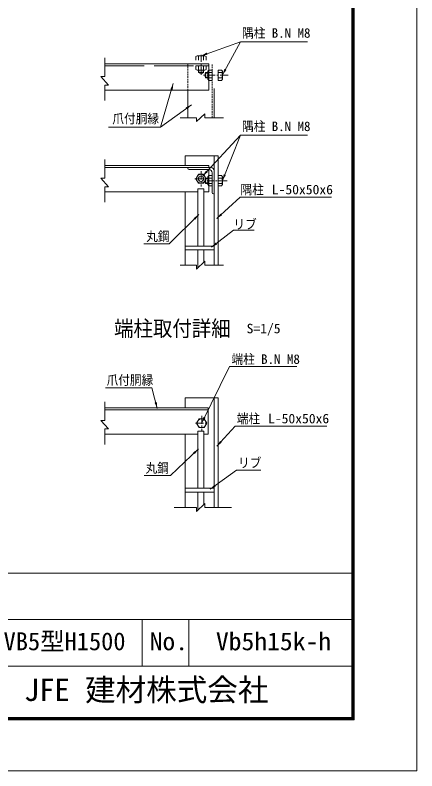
# Model space of a CAD drawing. Units: millimetres, scale not verified, with parts at other scales. Extents: x -4455 to 4455, y -3150 to 3150.
# Drawn here: x 2624 to 4455, y -3150 to 294 of the extents above; entities that cross this region are included whole.
import ezdxf
from ezdxf.enums import TextEntityAlignment as Align

# ---------------------------------------------------------------- set-up
doc = ezdxf.new("R2010")
doc.units = ezdxf.units.MM
doc.header["$LTSCALE"] = 30
for name, pattern in [('DASHED', [7.5, 6, -1.5]), ('USER1', [2, 1.25, -0.25, 0.25, -0.25]), ('USER3', [0.375, 0.25, -0.125])]:
    doc.linetypes.add(name, pattern=pattern)
doc.layers.add('0-B_7詳細', color=7, linetype='Continuous', lineweight=18)
doc.layers.add('0-F_D-TTL', color=7, linetype='Continuous', lineweight=9)
doc.layers.add('0-E_D-TTL-TXT', color=7, linetype='Continuous')
doc.styles.add('ＭＳ ゴシック', font='')
doc.styles.get('ＭＳ ゴシック').set_extended_font_data('MS Gothic')

msp = doc.modelspace()

# ---------------------------------------------------------------- linework, layer by layer
at = {"layer": '0-B_7詳細', "lineweight": 9}
for p, q in [((3651.46, 172.14), (3569.51, 21.99)), ((3453.59, 108.43), (3447.83, 105.11)), ((3447.83, 105.11), (3447.83, 89.23)), ((3453.59, 108.43), (3489.11, 108.43)), ((3459.35, 106.37), (3459.35, 89.23)), ((3483.35, 106.37), (3483.35, 89.23)), ((3489.11, 108.43), (3494.87, 105.11)), ((3494.87, 105.11), (3494.87, 89.23)), ((3032.44, 71.23), (3504.35, 71.23)), ((3507.35, 71.23), (3399.35, 71.23)), ((3507.35, -48.77), (3507.35, 71.23)), ((3447.83, 62.23), (3494.87, 62.23)), ((3447.83, 46.36), (3447.83, 62.23)), ((3453.59, 43.03), (3447.83, 46.36)), ((3453.59, 43.03), (3489.11, 43.03)), ((3459.35, 45.09), (3459.35, 62.23)), ((3459.35, 43.03), (3459.35, 32.37)), ((3483.35, 45.09), (3483.35, 62.23)), ((3483.35, 43.03), (3483.35, 32.37)), ((3503.15, 2.47), (3503.15, 37.99)), ((3522.35, -3.29), (3522.35, 43.75)), ((3565.23, 43.75), (3549.35, 43.75)), ((3549.35, -3.29), (3549.35, 43.75)), ((3568.55, 37.99), (3565.23, 43.75)), ((3568.55, 2.47), (3568.55, 37.99)), ((3459.35, 32.37), (3483.35, 32.37)), ((3492.49, 8.23), (3492.49, 32.23)), ((3503.15, 32.23), (3492.49, 32.23)), ((3503.15, 8.23), (3492.49, 8.23)), ((3503.15, 2.47), (3506.48, -3.29)), ((3505.21, 32.23), (3522.35, 32.23)), ((3505.21, 8.23), (3522.35, 8.23)), ((3566.49, 32.23), (3549.35, 32.23)), ((3566.49, 8.23), (3549.35, 8.23)), ((3568.55, 2.47), (3565.23, -3.29)), ((3506.48, -3.29), (3522.35, -3.29)), ((3565.23, -3.29), (3549.35, -3.29)), ((3032.44, -48.77), (3507.35, -48.77)), ((3411.35, -173.5), (3411.35, -48.77)), ((3531.35, -173.5), (3531.35, -39.77)), ((3287.14, -216.01), (3427.67, -114.75)), ((3651.46, -253.2), (3569.29, -459.12)), ((3399.35, -391.98), (3399.35, -346.98)), ((3399.35, -346.98), (3549.35, -346.98)), ((3531.35, -845.83), (3531.35, -346.98)), ((3549.35, -845.83), (3549.35, -346.98)), ((3032.44, -391.98), (3504.35, -391.98)), ((3032.44, -400.98), (3504.35, -400.98)), ((3507.35, -391.98), (3399.35, -391.98)), ((3516.35, -400.98), (3411.35, -400.98)), ((3411.35, -400.98), (3411.35, -403.98)), ((3507.35, -409.98), (3417.35, -409.98)), ((3421.85, -391.98), (3422.15, -391.98)), ((3507.35, -400.98), (3507.35, -391.98)), ((3507.35, -511.98), (3507.35, -409.98)), ((3503.15, -478.74), (3503.15, -443.22)), ((3522.35, -514.98), (3522.35, -424.98)), ((3522.35, -484.5), (3522.35, -437.46)), ((3531.35, -520.98), (3531.35, -415.98)), ((3565.23, -437.46), (3549.35, -437.46)), ((3549.35, -484.5), (3549.35, -437.46)), ((3568.55, -443.22), (3565.23, -437.46)), ((3568.55, -478.74), (3568.55, -443.22)), ((3492.49, -472.98), (3492.49, -448.98)), ((3503.15, -448.98), (3492.49, -448.98)), ((3503.15, -472.98), (3492.49, -472.98)), ((3503.15, -478.74), (3506.48, -484.5)), ((3505.21, -448.98), (3522.35, -448.98)), ((3505.21, -472.98), (3522.35, -472.98)), ((3566.49, -448.98), (3549.35, -448.98)), ((3566.49, -472.98), (3549.35, -472.98)), ((3568.55, -478.74), (3565.23, -484.5)), ((3032.44, -511.98), (3456.67, -511.98)), ((3399.35, -845.83), (3399.35, -511.98)), ((3456.67, -758.46), (3456.67, -498.04)), ((3456.67, -498.04), (3483.67, -498.04)), ((3483.67, -758.46), (3483.67, -498.04)), ((3483.67, -511.98), (3507.35, -511.98)), ((3506.48, -484.5), (3522.35, -484.5)), ((3565.23, -484.5), (3549.35, -484.5)), ((3531.35, -520.98), (3528.35, -520.98)), ((3531.35, -758.46), (3399.35, -758.46)), ((3531.35, -776.46), (3399.35, -776.46)), ((3456.67, -857.67), (3456.67, -776.46)), ((3483.67, -832.6), (3483.67, -776.46)), ((3399.35, -1495.73), (3399.35, -1450.73)), ((3399.35, -1450.73), (3549.35, -1450.73)), ((3531.35, -1949.58), (3531.35, -1450.73)), ((3549.35, -1949.58), (3549.35, -1450.73)), ((3032.44, -1495.73), (3504.35, -1495.73)), ((3032.44, -1504.73), (3504.35, -1504.73)), ((3504.35, -1495.73), (3399.35, -1495.73)), ((3421.85, -1495.73), (3422.15, -1495.73)), ((3504.35, -1615.73), (3504.35, -1495.73)), ((3032.44, -1615.73), (3456.67, -1615.73)), ((3399.35, -1949.58), (3399.35, -1615.73)), ((3456.67, -1862.21), (3456.67, -1601.79)), ((3456.67, -1601.79), (3483.67, -1601.79)), ((3483.67, -1862.21), (3483.67, -1601.79)), ((3483.67, -1615.73), (3504.35, -1615.73)), ((3531.35, -1862.21), (3399.35, -1862.21)), ((3531.35, -1880.21), (3399.35, -1880.21)), ((3456.67, -1961.42), (3456.67, -1880.21)), ((3483.67, -1936.35), (3483.67, -1880.21))]:
    msp.add_line(p, q, dxfattribs=at)
at = {"layer": '0-B_7詳細', "color": 1, "linetype": 'USER1'}
for p, q in [((3471.35, 21.13), (3471.35, 113.5)), ((3595.36, 20.23), (3478.91, 20.23)), ((3471.35, -417.79), (3471.35, -487.18)), ((3442.79, -451.98), (3499.91, -451.98)), ((3590.45, -460.98), (3498.09, -460.98)), ((3474.35, -1531.54), (3474.35, -1600.93)), ((3445.79, -1565.73), (3502.91, -1565.73))]:
    msp.add_line(p, q, dxfattribs=at)
at = {"layer": '0-B_7詳細', "color": 4}
for p, q in [((3032.44, 13.67), (3032.44, 99.25)), ((3014.44, 13.67), (3050.44, -25.1)), ((3032.44, 13.67), (3014.44, 13.67)), ((3032.44, -25.1), (3032.44, -95.3)), ((3032.44, -25.1), (3050.44, -25.1)), ((3450.03, -191.5), (3488.8, -155.5)), ((3488.8, -173.5), (3488.8, -155.5)), ((3450.03, -173.5), (3375.81, -173.5)), ((3450.03, -173.5), (3450.03, -191.5)), ((3488.8, -173.5), (3573.48, -173.5)), ((3032.44, -449.54), (3032.44, -363.96)), ((3014.44, -449.54), (3050.44, -488.31)), ((3032.44, -449.54), (3014.44, -449.54)), ((3032.44, -488.31), (3032.44, -558.51)), ((3032.44, -488.31), (3050.44, -488.31)), ((3450.03, -845.83), (3375.81, -845.83)), ((3450.03, -863.83), (3488.8, -827.83)), ((3450.03, -845.83), (3450.03, -863.83)), ((3488.8, -845.83), (3488.8, -827.83)), ((3488.8, -845.83), (3573.48, -845.83)), ((3032.44, -1553.29), (3032.44, -1467.71)), ((3014.44, -1553.29), (3050.44, -1592.06)), ((3032.44, -1553.29), (3014.44, -1553.29)), ((3032.44, -1592.06), (3032.44, -1662.25)), ((3032.44, -1592.06), (3050.44, -1592.06)), ((3450.03, -1949.58), (3349.58, -1949.58)), ((3450.03, -1967.58), (3488.8, -1931.58)), ((3450.03, -1949.58), (3450.03, -1967.58)), ((3488.8, -1949.58), (3488.8, -1931.58)), ((3488.8, -1949.58), (3609.85, -1949.58))]:
    msp.add_line(p, q, dxfattribs=at)
at = {"layer": '0-B_7詳細', "color": 1, "linetype": 'USER3'}
for p, q in [((3411.35, -48.77), (3411.35, 71.31)), ((3522.35, -173.5), (3522.35, 68.82))]:
    msp.add_line(p, q, dxfattribs=at)
at = {"layer": '0-B_7詳細', "color": 3, "linetype": 'DASHED'}
msp.add_line((3032.44, 62.23), (3507.35, 62.23), dxfattribs=at)
at = {"layer": '0-B_7詳細', "color": 1}
for p, q in [((3461.75, 43.03), (3461.75, 31.16)), ((3480.95, 43.03), (3480.95, 31.16)), ((3503.15, 29.83), (3491.28, 29.83)), ((3503.15, 10.63), (3491.28, 10.63)), ((3503.15, -451.38), (3491.28, -451.38)), ((3503.15, -470.58), (3491.28, -470.58))]:
    msp.add_line(p, q, dxfattribs=at)
at = {"layer": '0-B_7詳細', "lineweight": 9}
for points in [[(3957.27, 172.14), (3651.46, 172.14), (3473.24, 109.1)], [(3489.11, 43.03), (3494.87, 46.36), (3494.87, 62.23)], [(3503.15, 37.99), (3506.48, 43.75), (3522.35, 43.75)], [(3049.15, -216.01), (3287.14, -216.01), (3344.96, -18.14)], [(3957.27, -253.2), (3651.46, -253.2), (3479.04, -438.76)], [(3503.15, -443.22), (3506.48, -437.46), (3522.35, -437.46)], [(4065.51, -535.15), (3649.68, -535.15), (3542.76, -633.58)], [(3713.82, -686.7), (3619.9, -686.7), (3519.2, -763.73)]]:
    msp.add_lwpolyline(points, dxfattribs=at)
at = {"layer": '0-B_7詳細', "color": 3}
for points in [[(3494.87, -451.98), (3483.11, -431.61), (3459.59, -431.61), (3447.83, -451.98), (3459.59, -472.35), (3483.11, -472.35)], [(3497.87, -1565.73), (3486.11, -1545.36), (3462.59, -1545.36), (3450.83, -1565.73), (3462.59, -1586.1), (3486.11, -1586.1)]]:
    msp.add_lwpolyline(points, close=True, dxfattribs=at)
at = {"layer": '0-B_7詳細', "color": 1}
for points in [[(3210.42, -748.22), (3325.83, -748.22), (3461.31, -615.25)], [(3908.23, -1307.58), (3601.82, -1307.58), (3475.24, -1563.93)], [(3035.42, -1403.86), (3247.61, -1403.86), (3271.98, -1498.51)], [(4044.35, -1579.93), (3626.74, -1579.93), (3543.18, -1670.93)], [(3211.77, -1803.35), (3332.48, -1803.35), (3460.07, -1682.95)], [(3744.05, -1779.52), (3632.38, -1779.52), (3512.88, -1866.58)]]:
    msp.add_lwpolyline(points, dxfattribs=at)
at = {"layer": '0-B_7詳細', "color": 3}
for centre, radius in [((3471.35, -451.98), 20.4), ((3471.35, -451.98), 12), ((3474.35, -1565.73), 20.4)]:
    msp.add_circle(centre, radius, dxfattribs=at)
at = {"layer": '0-B_7詳細', "lineweight": 9}
for centre, radius, start, end in [((3453.59, 99.34), 9.09, 50.6618, 90), ((3471.35, 72.43), 36, 70.52878, 109.47122), ((3489.11, 99.34), 9.09, 90, 129.3382), ((3453.59, 52.12), 9.09, 270, 309.3382), ((3471.35, 79.03), 36, 250.52878, 289.47122), ((3489.11, 52.12), 9.09, 230.6618, 270), ((3512.24, 37.99), 9.09, 180, 219.3382), ((3559.47, 37.99), 9.09, 320.6618, 0), ((3471.35, 53.16), 24, 240, 300), ((3513.28, 20.23), 24, 150, 210), ((3539.15, 20.23), 36, 160.52878, 199.47122), ((3512.24, 2.47), 9.09, 140.6618, 180), ((3532.55, 20.23), 36, 340.52878, 19.47122), ((3559.47, 2.47), 9.09, 0, 39.3382), ((3417.35, -403.98), 6, 180, 270), ((3507.35, -424.98), 15, 0, 90), ((3516.35, -415.98), 15, 0, 90), ((3512.24, -443.22), 9.09, 180, 219.3382), ((3559.47, -443.22), 9.09, 320.6618, 0), ((3513.28, -460.98), 24, 150, 210), ((3539.15, -460.98), 36, 160.52878, 199.47122), ((3512.24, -478.74), 9.09, 140.6618, 180), ((3532.55, -460.98), 36, 340.52878, 19.47122), ((3559.47, -478.74), 9.09, 0, 39.3382), ((3528.35, -514.98), 6, 180, 270)]:
    msp.add_arc(centre, radius, start, end, dxfattribs=at)
at = {"layer": '0-B_7詳細'}
for points in [[(3471.35, 108.43), (3497.9, 123.35), (3501.37, 113.52)], [(3568.55, 20.23), (3578.35, 49.06), (3587.5, 44.07)], [(3345.52, -16.22), (3342.11, -46.48), (3332.11, -43.56)], [(3429.3, -113.59), (3408, -135.35), (3401.91, -126.9)], [(3477.68, -440.22), (3494.29, -414.7), (3501.92, -421.79)], [(3568.55, -460.98), (3574.83, -431.18), (3584.51, -435.05)], [(3541.29, -634.94), (3559.83, -610.79), (3566.89, -618.45)], [(3517.61, -764.94), (3538.27, -742.58), (3544.6, -750.85)]]:
    msp.add_solid(points, dxfattribs=at)
at = {"layer": '0-B_7詳細', "color": 1}
for points in [[(3462.74, -613.85), (3444.98, -638.58), (3437.68, -631.15)], [(3272.48, -1500.45), (3259.95, -1472.69), (3270.04, -1470.09)], [(3474.35, -1565.73), (3482.96, -1536.52), (3492.31, -1541.13)], [(3541.83, -1672.4), (3558.28, -1646.78), (3565.95, -1653.83)], [(3461.52, -1681.57), (3443.28, -1705.95), (3436.13, -1698.37)], [(3511.27, -1867.76), (3532.45, -1845.88), (3538.58, -1854.31)]]:
    msp.add_solid(points, dxfattribs=at)
at = {"layer": '0-F_D-TTL'}
for p, q in [((2248.79, -2248.64), (4158.01, -2248.64)), ((2248.79, -2460.77), (4158.01, -2460.77)), ((3203.4, -2460.77), (3203.4, -2672.91)), ((3415.54, -2460.77), (3415.54, -2672.91)), ((2248.79, -2672.91), (4158.01, -2672.91))]:
    msp.add_line(p, q, dxfattribs=at)
at = {"layer": '0-F_D-TTL', "color": 2, "lineweight": 18}
msp.add_lwpolyline([(-4454.7, 3150.21), (4455, 3150.21), (4455, -3150.21), (-4454.7, -3150.21)], close=True, dxfattribs=at)
at = {"layer": '0-F_D-TTL'}
for points in [[(-4168.31, 2916.87), (4168.62, 2916.87), (4168.62, -2916.87), (-4168.31, -2916.87)], [(-4165.66, 2914.21), (4165.97, 2914.21), (4165.97, -2914.21), (-4165.66, -2914.21)], [(-4163.01, 2911.56), (4163.31, 2911.56), (4163.31, -2911.56), (-4163.01, -2911.56)], [(-4160.36, 2908.91), (4160.66, 2908.91), (4160.66, -2908.91), (-4160.36, -2908.91)], [(-4157.71, 2906.26), (4158.01, 2906.26), (4158.01, -2906.26), (-4157.71, -2906.26)]]:
    msp.add_lwpolyline(points, close=True, dxfattribs=at)

# ---------------------------------------------------------------- texts
at = {"layer": '0-B_7詳細', "color": 3, "style": 'ＭＳ ゴシック'}
for s, width, p in [('隅柱', 0.9, (3658.49, 177.87)), ('爪付胴縁', 0.9, (3067.29, -212.29)), ('隅柱', 0.9, (3658.49, -247.48)), ('隅柱', 0.9, (3651.17, -535.58)), ('L-50x50x6', 1.05, (3793.98, -535.58)), ('リブ', 0.9, (3618.69, -693.59)), ('丸鋼', 0.9, (3221.41, -748.95)), ('S=1/5', 1.05, (3679.07, -1169)), ('端柱', 0.9, (3610.22, -1308.47)), ('爪付胴縁', 0.9, (3040.99, -1403.76)), ('端柱', 0.9, (3634.02, -1579.36)), ('L-50x50x6', 1.05, (3776.83, -1579.36)), ('リブ', 0.9, (3640.12, -1780.85)), ('丸鋼', 0.9, (3218.7, -1804.41))]:
    msp.add_text(s, height=43.33, dxfattribs=dict(at, width=width)).set_placement(p, align=Align.BOTTOM_LEFT)
for p in [(3793.3, 177.87), (3793.3, -247.48), (3745.03, -1308.47)]:
    msp.add_text('B.N M8', height=43.33, dxfattribs=at).set_placement(p, align=Align.BOTTOM_LEFT)
at = {"layer": '0-B_7詳細', "style": 'ＭＳ ゴシック', "width": 0.9}
msp.add_text('端柱取付詳細', height=72.14, dxfattribs=at).set_placement((3074.98, -1191.8), align=Align.BOTTOM_LEFT)
at = {"layer": '0-E_D-TTL-TXT', "style": 'ＭＳ ゴシック'}
for s, height, p in [('VB5型H1500', 81.64, (2571.66, -2624.97)), ('JFE 建材株式会社', 102.1, (2664.98, -2862.24))]:
    msp.add_text(s, height=height, dxfattribs=at).set_placement(p, align=Align.BOTTOM_LEFT)
at = {"layer": '0-E_D-TTL-TXT', "style": 'ＭＳ ゴシック', "width": 1.05}
for s, p in [('No.', (3237.34, -2624.97)), ('Vb5h15k-h', (3539.28, -2624.97))]:
    msp.add_text(s, height=81.6, dxfattribs=at).set_placement(p, align=Align.BOTTOM_LEFT)

doc.saveas('drawing.dxf')
